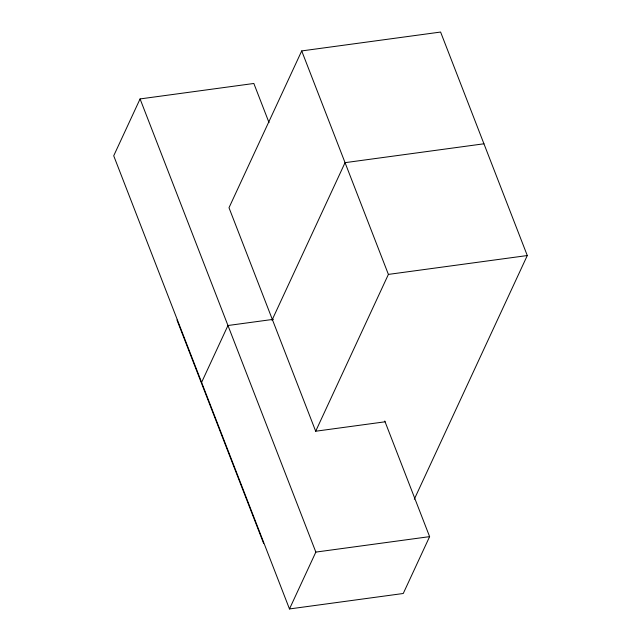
<?xml version="1.0" encoding="UTF-8"?>
<svg xmlns="http://www.w3.org/2000/svg" width="641" height="641" viewBox="0 0 641 641"><rect width="100%" height="100%" fill="white"/><g stroke="black" fill="none" stroke-linecap="round" stroke-linejoin="round"><path stroke-width="0.96" d="M269.036 122.639L253.844 83.474L140.075 98.93L113.713 155.787L289.484 608.95L403.253 593.494L429.614 536.637L384.768 421.017M414.302 499.227L527.287 255.543L440.599 32.05L301.711 50.919L228.997 207.74L315.684 431.225L385.073 421.802M201.603 382.365L227.964 325.508L273.467 319.33M271.968 320.284L345.05 162.662L483.947 143.792M315.684 431.225L388.398 274.404L301.711 50.919M289.484 608.95L315.845 552.093L140.075 98.93M388.398 274.404L527.287 255.543M315.845 552.093L429.614 536.637M176.964 319.971L263.651 543.456"/></g></svg>
